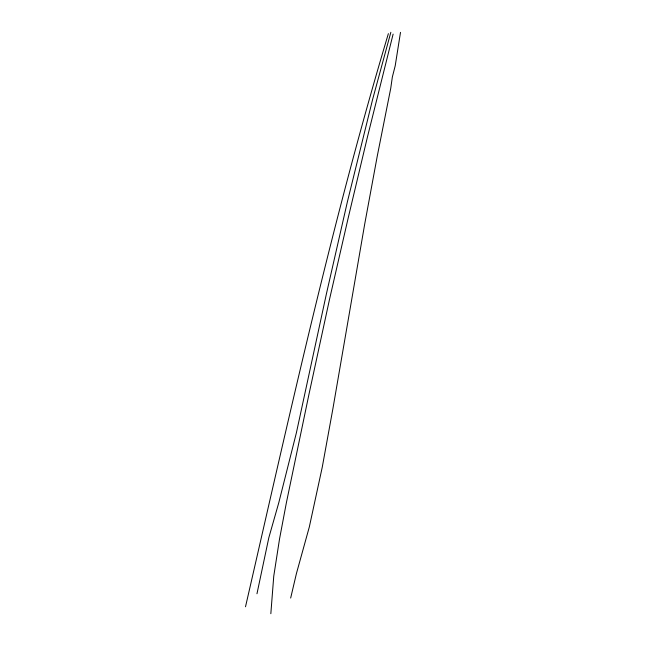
<?xml version="1.0" encoding="UTF-8"?>
<svg xmlns="http://www.w3.org/2000/svg" width="646" height="646" viewBox="0 0 646 646"><rect width="100%" height="100%" fill="white"/><g stroke="black" fill="none" stroke-linecap="round" stroke-linejoin="round"><path stroke-width="0.97" d="M270.835 613.7L273.751 576.192L279.524 539.006L286.428 502.507L308.933 394.448L329.484 299.502L348.283 217.573L367.517 136.677L393.123 34.109M400.496 32.365L395.199 65.852L392.348 77.019L390.757 88.211L377.28 156.009L364.691 224.17L332.973 408.304L322.265 467.139L309.321 526.95L296.409 573.6L290.668 598.051M256.971 593.755L268.817 537.73L278.773 502.741L296.377 432.86L326.44 293.72L347.419 201.681L372.637 99.355L390.846 32.3M245.504 606.772C289.578 414.918 331.899 222.329 388.375 33.64"/></g></svg>
